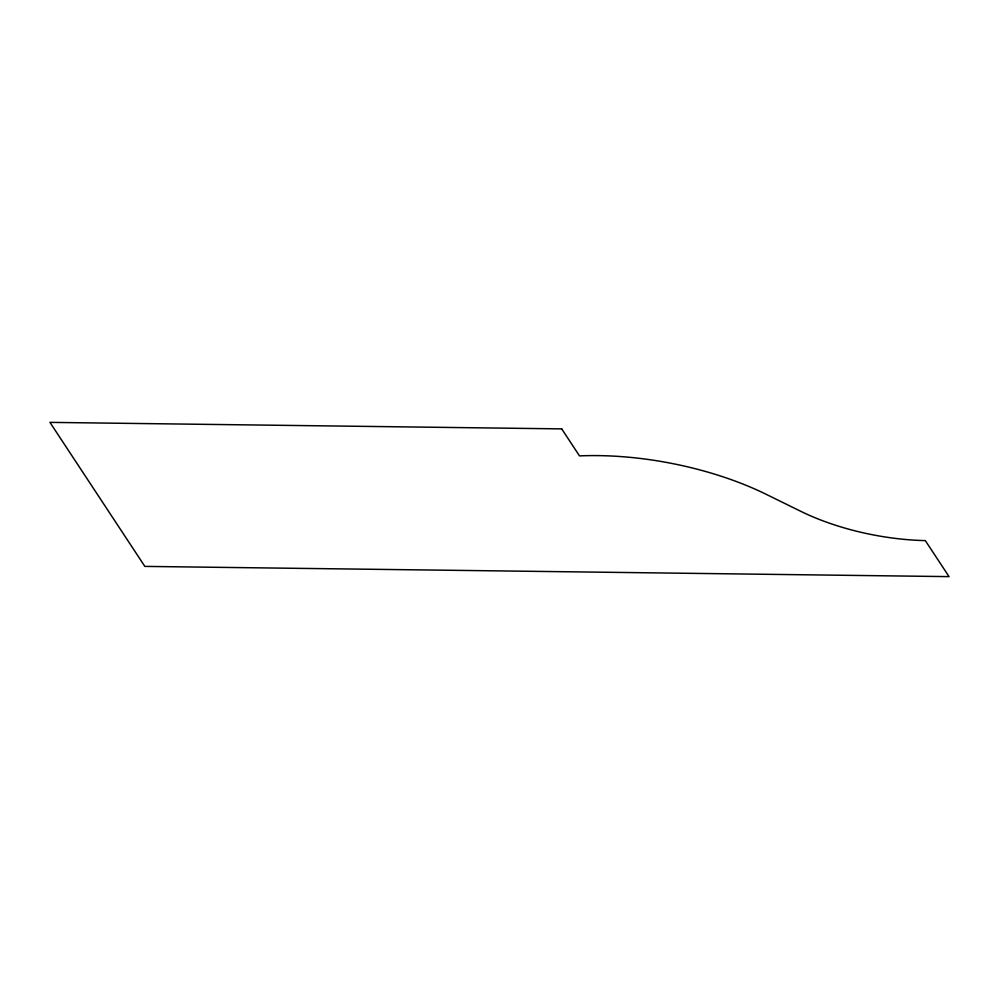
<?xml version="1.0" encoding="UTF-8"?>
<svg xmlns="http://www.w3.org/2000/svg" width="999" height="999" viewBox="0 0 999 999"><rect width="100%" height="100%" fill="white"/><g stroke="black" fill="none" stroke-linecap="round" stroke-linejoin="round"><path stroke-width="1.5" d="M561.713 428.883L49.95 422.377L144.843 566.396L949.05 576.623L925.324 540.609A141.421 60.664 10.9 0 1 800.699 511.276L766.295 494.368A186.576 80.032 10.9 0 0 579.507 455.894L561.713 428.883"/></g></svg>
